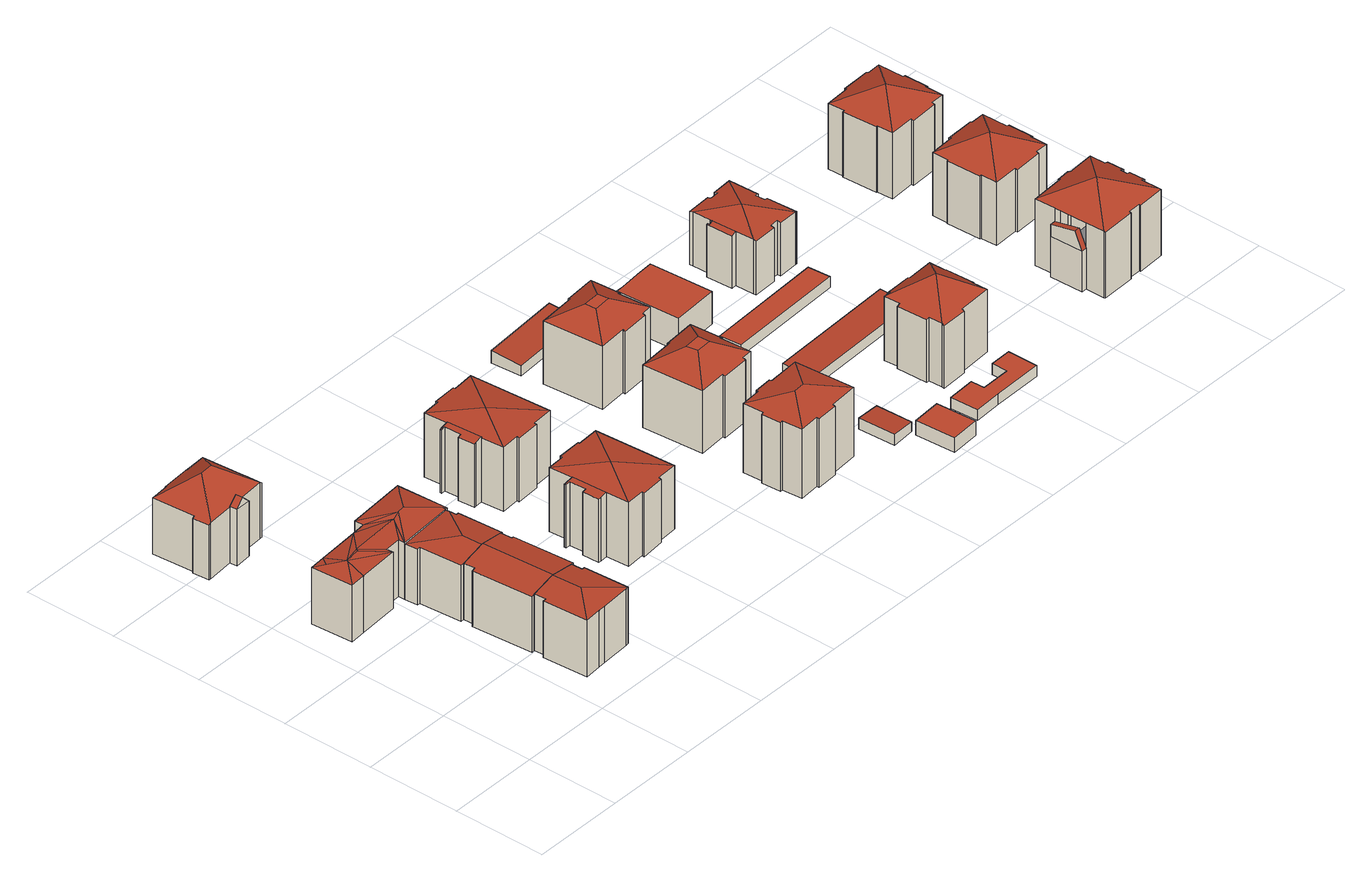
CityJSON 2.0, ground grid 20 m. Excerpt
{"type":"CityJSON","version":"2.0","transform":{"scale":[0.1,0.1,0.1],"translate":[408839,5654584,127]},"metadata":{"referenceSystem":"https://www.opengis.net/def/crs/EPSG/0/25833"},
"CityObjects":{
"building1":{"type":"Building","attributes":{"Dachtyp_tdc":"tdcFreeFormRoof","Gemeindeschluessel":14612000,"Dachneigung":10.08,"QualitaetDacherkennung":89,"Geometrietyp2DReferenz":"3000","measuredHeight":13.6,"function":"31001_9998","roofType":"5000"},"geometry":[{"type":"Solid","lod":"2","boundaries":[[[[0,1,2,3]],[[1,4,5,2]],[[4,6,7,5]],[[6,8,9,7]],[[8,10,11,9]],[[10,12,13,11]],[[12,14,15,13]],[[14,16,17,15]],[[16,18,19,17]],[[18,20,21,19]],[[20,0,3,21]],[[14,12,22,20,18,16]],[[12,10,8,6,23,22]],[[1,0,20,22,23,4]],[[6,4,23]],[[3,2,5,7,9,11,13,15,17,19,21]]]],"semantics":{"surfaces":[{"type":"WallSurface"},{"type":"RoofSurface"},{"type":"GroundSurface"}],"values":[[0,0,0,0,0,0,0,0,0,0,0,1,1,1,0,2]]}}]},
"building2":{"type":"Building","attributes":{"Dachtyp_tdc":"tdcFreeFormRoof","Gemeindeschluessel":14612000,"Dachneigung":10.41,"QualitaetDacherkennung":72,"Geometrietyp2DReferenz":"3000","measuredHeight":13.6,"function":"31001_9998","roofType":"5000"},"geometry":[{"type":"Solid","lod":"2","boundaries":[[[[24,25,26,27]],[[25,28,29,26]],[[28,30,31,29]],[[30,32,33,31]],[[32,34,35,33]],[[34,36,37,35]],[[36,38,39,37]],[[38,40,41,39]],[[40,42,43,41]],[[42,44,45,43]],[[44,46,47,45]],[[46,48,49,47]],[[48,50,51,49]],[[50,24,27,51]],[[48,52,50]],[[48,53,52]],[[53,54,55]],[[48,54,53]],[[46,54,48]],[[54,46,56]],[[56,46,44]],[[54,56,44,42]],[[54,38,55]],[[54,40,38]],[[40,54,42]],[[53,55,38,36]],[[52,53,36,34]],[[57,50,52]],[[50,57,24]],[[52,32,57]],[[32,52,34]],[[58,59,57,32,30]],[[58,30,28]],[[59,58,28,25]],[[57,59,25,24]],[[27,26,29,31,33,35,37,39,41,43,45,47,49,51]]]],"semantics":{"surfaces":[{"type":"WallSurface"},{"type":"RoofSurface"},{"type":"GroundSurface"}],"values":[[0,0,0,0,0,0,0,0,0,0,0,0,0,0,1,1,1,1,1,1,1,1,1,1,1,1,1,1,1,1,1,1,1,1,1,2]]}}]},
"building3":{"type":"Building","attributes":{"Gemeindeschluessel":14612000,"Geometrietyp2DReferenz":"3000","function":"31001_9998","roofType":"9999"},"children":["building3-1","building3-2"]},
"building3-1":{"type":"BuildingPart","attributes":{"Dachtyp_tdc":"tdcGableRoof","Dachneigung":45.06,"QualitaetDacherkennung":49,"Geometrietyp2DReferenz":"3000","measuredHeight":14.16,"roofType":"3100"},"parents":["building3"],"geometry":[{"type":"MultiSurface","lod":"2","boundaries":[[[60,61,62,63]],[[61,64,65,62]],[[64,66,67,68,65]],[[64,61,69]],[[60,70,66,71]],[[61,60,71,69]],[[66,64,69,71]],[[63,62,65,68]]],"semantics":{"surfaces":[{"type":"WallSurface"},{"type":"RoofSurface"},{"type":"GroundSurface"}],"values":[0,0,0,0,0,1,1,2]}}]},
"building3-2":{"type":"BuildingPart","attributes":{"Dachtyp_tdc":"tdcHipRoof","Dachneigung":36.54,"QualitaetDacherkennung":58,"Geometrietyp2DReferenz":"3000","measuredHeight":17.1,"roofType":"3200"},"parents":["building3"],"geometry":[{"type":"MultiSurface","lod":"2","boundaries":[[[72,73,74,75]],[[73,76,77,74]],[[76,78,79,77]],[[78,80,81,79]],[[80,82,83,81]],[[82,84,85,83]],[[84,86,63,85]],[[86,60,63]],[[67,87,88,68]],[[87,89,90,88]],[[89,91,92,90]],[[91,93,94,92]],[[93,95,96,94]],[[95,97,98,96]],[[97,99,100,98]],[[99,72,75,100]],[[95,93,91,89,87,101]],[[84,82,80,78,76,102]],[[87,67,70,86,84,102,101]],[[76,73,72,99,97,95,101,102]],[[75,74,77,79,81,83,85,63,68,88,90,92,94,96,98,100]]],"semantics":{"surfaces":[{"type":"WallSurface"},{"type":"RoofSurface"},{"type":"GroundSurface"}],"values":[0,0,0,0,0,0,0,0,0,0,0,0,0,0,0,0,1,1,1,1,2]}}]},
"building4":{"type":"Building","attributes":{"Dachtyp_tdc":"tdcFreeFormRoof","Gemeindeschluessel":14612000,"Dachneigung":10.19,"QualitaetDacherkennung":93,"Geometrietyp2DReferenz":"3000","measuredHeight":13.51,"function":"31001_9998","roofType":"5000"},"geometry":[{"type":"Solid","lod":"2","boundaries":[[[[103,104,105,106]],[[104,107,108,105]],[[107,109,110,108]],[[109,111,112,110]],[[111,113,114,112]],[[113,115,116,114]],[[115,6,7,116]],[[6,117,5,7]],[[117,118,119,5]],[[118,103,106,119]],[[118,117,120,121,107,104,103]],[[6,115,113,111,109,121,120]],[[109,107,121]],[[117,6,120]],[[106,105,108,110,112,114,116,7,5,119]]]],"semantics":{"surfaces":[{"type":"WallSurface"},{"type":"RoofSurface"},{"type":"GroundSurface"}],"values":[[0,0,0,0,0,0,0,0,0,0,1,1,0,0,2]]}}]},
"building5":{"type":"Building","attributes":{"Dachtyp_tdc":"tdcFreeFormRoof","Gemeindeschluessel":14612000,"Dachneigung":10.18,"QualitaetDacherkennung":82,"Geometrietyp2DReferenz":"3000","measuredHeight":13.48,"function":"31001_9998","roofType":"5000"},"geometry":[{"type":"Solid","lod":"2","boundaries":[[[[122,123,31,33]],[[123,124,125,31]],[[124,126,127,125]],[[126,128,129,127]],[[128,130,110,129]],[[130,107,108,110]],[[107,131,132,108]],[[131,133,134,132]],[[133,135,136,134]],[[135,122,33,136]],[[137,138,123,122]],[[122,135,133,131,107,139,137]],[[130,128,126,124,138,137,139]],[[124,123,138]],[[107,130,139]],[[33,31,125,127,129,110,108,132,134,136]]]],"semantics":{"surfaces":[{"type":"WallSurface"},{"type":"RoofSurface"},{"type":"GroundSurface"}],"values":[[0,0,0,0,0,0,0,0,0,0,1,1,1,0,0,2]]}}]},
"building6":{"type":"Building","attributes":{"Gemeindeschluessel":14612000,"Geometrietyp2DReferenz":"3000","function":"31001_9998","roofType":"9999"},"children":["building6-1","building6-2"]},
"building6-1":{"type":"BuildingPart","attributes":{"Dachtyp_tdc":"tdcPolyFlatRoof","Dachneigung":9.47,"QualitaetDacherkennung":43,"Geometrietyp2DReferenz":"3000","measuredHeight":14.37,"roofType":"2100"},"parents":["building6"],"geometry":[{"type":"MultiSurface","lod":"2","boundaries":[[[140,141,142,143,144]],[[141,145,146,142]],[[145,147,148,146]],[[147,149,150,148]],[[149,151,152,150]],[[151,153,154,152]],[[153,155,156,154]],[[155,157,158,156]],[[157,159,160,161,158]],[[159,157,155,153,151,149,147,145,141,140]],[[143,142,146,148,150,152,154,156,158,161]]],"semantics":{"surfaces":[{"type":"WallSurface"},{"type":"RoofSurface"},{"type":"GroundSurface"}],"values":[0,0,0,0,0,0,0,0,0,1,2]}}]},
"building6-2":{"type":"BuildingPart","attributes":{"Dachtyp_tdc":"tdcTentRoof","Dachneigung":10.86,"QualitaetDacherkennung":70,"Geometrietyp2DReferenz":"3000","measuredHeight":15.44,"roofType":"3500"},"parents":["building6"],"geometry":[{"type":"MultiSurface","lod":"2","boundaries":[[[162,163,164,165]],[[163,166,167,164]],[[166,168,169,167]],[[168,170,171,169]],[[170,172,173,171]],[[172,174,175,173]],[[174,176,177,175]],[[176,178,179,177]],[[178,180,181,179]],[[180,144,143,181]],[[160,182,183,161]],[[182,184,185,183]],[[184,186,187,185]],[[186,162,165,187]],[[168,166,188]],[[178,176,174,172,170,168,188]],[[182,160,144,180,178,188]],[[166,163,162,186,184,182,188]],[[165,164,167,169,171,173,175,177,179,181,143,161,183,185,187]]],"semantics":{"surfaces":[{"type":"WallSurface"},{"type":"RoofSurface"},{"type":"GroundSurface"}],"values":[0,0,0,0,0,0,0,0,0,0,0,0,0,0,1,1,1,1,2]}}]},
"building7":{"type":"Building","attributes":{"Gemeindeschluessel":14612000,"Geometrietyp2DReferenz":"3000","function":"31001_9998","roofType":"9999"},"children":["building7-1","building7-2"]},
"building7-1":{"type":"BuildingPart","attributes":{"Dachtyp_tdc":"tdcPolyFlatRoof","Dachneigung":9.52,"QualitaetDacherkennung":40,"Geometrietyp2DReferenz":"3000","measuredHeight":14.39,"roofType":"2100"},"parents":["building7"],"geometry":[{"type":"MultiSurface","lod":"2","boundaries":[[[189,190,191,192]],[[190,193,194,191]],[[193,195,196,194]],[[195,197,198,196]],[[197,199,200,198]],[[199,201,202,200]],[[201,203,204,202]],[[203,205,206,204]],[[205,207,208,209,206]],[[210,189,192,211,212]],[[210,207,205,203,201,199,197,195,193,190,189]],[[192,191,194,196,198,200,202,204,206,209,211]]],"semantics":{"surfaces":[{"type":"WallSurface"},{"type":"RoofSurface"},{"type":"GroundSurface"}],"values":[0,0,0,0,0,0,0,0,0,0,1,2]}}]},
"building7-2":{"type":"BuildingPart","attributes":{"Dachtyp_tdc":"tdcTentRoof","Dachneigung":10.71,"QualitaetDacherkennung":72,"Geometrietyp2DReferenz":"3000","measuredHeight":15.47,"roofType":"3500"},"parents":["building7"],"geometry":[{"type":"MultiSurface","lod":"2","boundaries":[[[213,214,215,216]],[[214,217,218,215]],[[217,219,220,218]],[[219,221,222,220]],[[221,223,224,222]],[[223,225,226,224]],[[225,227,228,226]],[[227,229,230,228]],[[229,231,192,230]],[[231,212,211,192]],[[208,232,233,209]],[[232,234,235,233]],[[234,236,237,235]],[[236,213,216,237]],[[219,217,238]],[[229,227,225,223,221,219,238]],[[232,208,212,231,229,238]],[[217,214,213,236,234,232,238]],[[216,215,218,220,222,224,226,228,230,192,211,209,233,235,237]]],"semantics":{"surfaces":[{"type":"WallSurface"},{"type":"RoofSurface"},{"type":"GroundSurface"}],"values":[0,0,0,0,0,0,0,0,0,0,0,0,0,0,1,1,1,1,2]}}]},
"building8":{"type":"Building","attributes":{"Dachtyp_tdc":"tdcHipRoof","Gemeindeschluessel":14612000,"Dachneigung":14.87,"QualitaetDacherkennung":75,"Geometrietyp2DReferenz":"3000","measuredHeight":17.03,"function":"31001_9998","roofType":"3200"},"geometry":[{"type":"Solid","lod":"2","boundaries":[[[[239,240,241,242]],[[240,243,244,241]],[[243,245,246,244]],[[245,247,248,246]],[[247,249,250,248]],[[249,251,252,250]],[[251,253,254,252]],[[253,255,256,254]],[[255,257,258,256]],[[257,259,260,258]],[[259,261,262,260]],[[261,263,264,262]],[[263,265,266,264]],[[265,267,268,266]],[[267,269,270,268]],[[269,239,242,270]],[[265,263,271]],[[253,251,249,247,245,243,272]],[[263,261,259,257,255,253,272,271]],[[243,240,239,269,267,265,271,272]],[[242,241,244,246,248,250,252,254,256,258,260,262,264,266,268,270]]]],"semantics":{"surfaces":[{"type":"WallSurface"},{"type":"RoofSurface"},{"type":"GroundSurface"}],"values":[[0,0,0,0,0,0,0,0,0,0,0,0,0,0,0,0,1,1,1,1,2]]}}]},
"building9":{"type":"Building","attributes":{"Dachtyp_tdc":"tdcCutTentRoof","Gemeindeschluessel":14612000,"Dachneigung":29.99,"QualitaetDacherkennung":51,"Geometrietyp2DReferenz":"3000","measuredHeight":17.02,"function":"31001_9998","roofType":"9999"},"geometry":[{"type":"Solid","lod":"2","boundaries":[[[[273,274,275,276]],[[274,277,278,275]],[[277,279,280,278]],[[279,281,282,280]],[[281,283,284,282]],[[283,285,286,284]],[[285,287,288,286]],[[287,289,290,288]],[[289,291,292,290]],[[291,293,294,292]],[[293,295,296,294]],[[295,297,298,296]],[[297,273,276,298]],[[277,274,273,297,299,300]],[[285,283,281,279,277,300,301]],[[295,293,291,289,287,285,301,302]],[[297,295,302,299]],[[302,301,300,299]],[[276,275,278,280,282,284,286,288,290,292,294,296,298]]]],"semantics":{"surfaces":[{"type":"WallSurface"},{"type":"RoofSurface"},{"type":"GroundSurface"}],"values":[[0,0,0,0,0,0,0,0,0,0,0,0,0,1,1,1,1,1,2]]}}]},
"building10":{"type":"Building","attributes":{"Dachtyp_tdc":"tdcCutTentRoof","Gemeindeschluessel":14612000,"Dachneigung":28.59,"QualitaetDacherkennung":53,"Geometrietyp2DReferenz":"3000","measuredHeight":16.78,"function":"31001_9998","roofType":"9999"},"geometry":[{"type":"Solid","lod":"2","boundaries":[[[[303,304,305,306]],[[304,307,308,305]],[[307,309,310,308]],[[309,311,312,310]],[[311,313,314,312]],[[313,315,316,314]],[[315,317,318,316]],[[317,319,320,318]],[[319,321,322,320]],[[321,323,324,322]],[[323,325,326,324]],[[325,327,328,326]],[[327,303,306,328]],[[307,304,303,327,329,330]],[[315,313,311,309,307,330,331]],[[325,323,321,319,317,315,331,332]],[[327,325,332,329]],[[332,331,330,329]],[[306,305,308,310,312,314,316,318,320,322,324,326,328]]]],"semantics":{"surfaces":[{"type":"WallSurface"},{"type":"RoofSurface"},{"type":"GroundSurface"}],"values":[[0,0,0,0,0,0,0,0,0,0,0,0,0,1,1,1,1,1,2]]}}]},
"building11":{"type":"Building","attributes":{"Dachtyp_tdc":"tdcPolyFlatRoof","Gemeindeschluessel":14612000,"Dachneigung":2.79,"QualitaetDacherkennung":58,"Geometrietyp2DReferenz":"3000","measuredHeight":2.68,"function":"31001_2463","roofType":"2100"},"geometry":[{"type":"Solid","lod":"2","boundaries":[[[[333,334,335,336]],[[334,337,338,335]],[[337,339,340,338]],[[339,333,336,340]],[[339,337,334,333]],[[336,335,338,340]]]],"semantics":{"surfaces":[{"type":"WallSurface"},{"type":"RoofSurface"},{"type":"GroundSurface"}],"values":[[0,0,0,0,1,2]]}}]},
"building12":{"type":"Building","attributes":{"Dachtyp_tdc":"tdcPolyFlatRoof","Gemeindeschluessel":14612000,"Dachneigung":3.57,"QualitaetDacherkennung":79,"Geometrietyp2DReferenz":"3000","measuredHeight":2.56,"function":"31001_9998","roofType":"2100"},"geometry":[{"type":"Solid","lod":"2","boundaries":[[[[341,342,343,344]],[[342,345,346,343]],[[345,347,348,346]],[[347,341,344,348]],[[347,345,342,341]],[[344,343,346,348]]]],"semantics":{"surfaces":[{"type":"WallSurface"},{"type":"RoofSurface"},{"type":"GroundSurface"}],"values":[[0,0,0,0,1,2]]}}]},
"building13":{"type":"Building","attributes":{"Dachtyp_tdc":"tdcPolyFlatRoof","Gemeindeschluessel":14612000,"Dachneigung":3.86,"QualitaetDacherkennung":77,"Geometrietyp2DReferenz":"3000","measuredHeight":3.12,"function":"31001_9998","roofType":"2100"},"geometry":[{"type":"Solid","lod":"2","boundaries":[[[[349,350,351,352]],[[350,353,354,351]],[[353,355,356,354]],[[355,357,358,356]],[[357,349,352,358]],[[357,355,353,350,349]],[[352,351,354,356,358]]]],"semantics":{"surfaces":[{"type":"WallSurface"},{"type":"RoofSurface"},{"type":"GroundSurface"}],"values":[[0,0,0,0,0,1,2]]}}]},
"building14":{"type":"Building","attributes":{"Dachtyp_tdc":"tdcPolyFlatRoof","Gemeindeschluessel":14612000,"Dachneigung":0,"QualitaetDacherkennung":93,"Geometrietyp2DReferenz":"3000","measuredHeight":3.18,"function":"31001_9998","roofType":"1000"},"geometry":[{"type":"Solid","lod":"2","boundaries":[[[[359,360,361,362]],[[360,363,364,361]],[[363,365,366,364]],[[365,359,362,366]],[[365,363,360,359]],[[362,361,364,366]]]],"semantics":{"surfaces":[{"type":"WallSurface"},{"type":"RoofSurface"},{"type":"GroundSurface"}],"values":[[0,0,0,0,1,2]]}}]},
"building15":{"type":"Building","attributes":{"Dachtyp_tdc":"tdcPolyFlatRoof","Gemeindeschluessel":14612000,"Dachneigung":0,"QualitaetDacherkennung":74,"Geometrietyp2DReferenz":"3000","measuredHeight":7.35,"function":"31001_9998","roofType":"1000"},"geometry":[{"type":"Solid","lod":"2","boundaries":[[[[367,368,369,370]],[[368,371,372,369]],[[371,373,374,372]],[[373,375,376,374]],[[375,377,378,376]],[[377,367,370,378]],[[377,375,373,371,368,367]],[[370,369,372,374,376,378]]]],"semantics":{"surfaces":[{"type":"WallSurface"},{"type":"RoofSurface"},{"type":"GroundSurface"}],"values":[[0,0,0,0,0,0,1,2]]}}]},
"building16":{"type":"Building","attributes":{"Dachtyp_tdc":"tdcPolyFlatRoof","Gemeindeschluessel":14612000,"Dachneigung":0,"QualitaetDacherkennung":36,"Geometrietyp2DReferenz":"3000","measuredHeight":2.45,"function":"31001_9998","roofType":"1000"},"geometry":[{"type":"Solid","lod":"2","boundaries":[[[[379,380,381,382]],[[380,383,384,381]],[[383,385,386,384]],[[385,387,388,386]],[[387,389,390,388]],[[389,391,392,390]],[[391,393,394,392]],[[393,395,396,394]],[[395,379,382,396]],[[395,393,391,389,387,385,383,380,379]],[[382,381,384,386,388,390,392,394,396]]]],"semantics":{"surfaces":[{"type":"WallSurface"},{"type":"RoofSurface"},{"type":"GroundSurface"}],"values":[[0,0,0,0,0,0,0,0,0,1,2]]}}]},
"building17":{"type":"Building","attributes":{"Dachtyp_tdc":"tdcPolyFlatRoof","Gemeindeschluessel":14612000,"Dachneigung":2.87,"QualitaetDacherkennung":84,"Geometrietyp2DReferenz":"3000","measuredHeight":2.61,"function":"31001_2463","roofType":"2100"},"geometry":[{"type":"Solid","lod":"2","boundaries":[[[[397,398,399,400]],[[398,401,402,399]],[[401,403,404,402]],[[403,405,406,404]],[[405,397,400,406]],[[405,403,401,398,397]],[[400,399,402,404,406]]]],"semantics":{"surfaces":[{"type":"WallSurface"},{"type":"RoofSurface"},{"type":"GroundSurface"}],"values":[[0,0,0,0,0,1,2]]}}]},
"building18":{"type":"Building","attributes":{"Dachtyp_tdc":"tdcPolyFlatRoof","Gemeindeschluessel":14612000,"Dachneigung":2.69,"QualitaetDacherkennung":66,"Geometrietyp2DReferenz":"3000","measuredHeight":2.36,"function":"31001_2463","roofType":"2100"},"geometry":[{"type":"Solid","lod":"2","boundaries":[[[[407,408,409,410]],[[408,411,412,409]],[[411,413,414,412]],[[413,407,410,414]],[[413,411,408,407]],[[410,409,412,414]]]],"semantics":{"surfaces":[{"type":"WallSurface"},{"type":"RoofSurface"},{"type":"GroundSurface"}],"values":[[0,0,0,0,1,2]]}}]},
"building19":{"type":"Building","attributes":{"Dachtyp_tdc":"tdcTentRoof","Gemeindeschluessel":14612000,"Dachneigung":34.32,"QualitaetDacherkennung":60,"Geometrietyp2DReferenz":"3000","measuredHeight":18.37,"function":"31001_9998","roofType":"3500"},"geometry":[{"type":"Solid","lod":"2","boundaries":[[[[415,416,417,418]],[[416,419,420,417]],[[419,421,422,420]],[[421,423,424,422]],[[423,425,426,424]],[[425,427,428,426]],[[427,429,430,428]],[[429,431,432,430]],[[431,433,434,432]],[[433,435,436,434]],[[435,437,438,436]],[[437,439,440,438]],[[439,441,442,440]],[[441,443,444,442]],[[443,445,446,444]],[[445,447,448,446]],[[447,449,450,448]],[[449,451,452,450]],[[451,415,418,452]],[[429,427,425,423,421,419,453]],[[437,435,433,431,429,453]],[[447,445,443,441,439,437,453]],[[419,416,415,451,449,447,453]],[[418,417,420,422,424,426,428,430,432,434,436,438,440,442,444,446,448,450,452]]]],"semantics":{"surfaces":[{"type":"WallSurface"},{"type":"RoofSurface"},{"type":"GroundSurface"}],"values":[[0,0,0,0,0,0,0,0,0,0,0,0,0,0,0,0,0,0,0,1,1,1,1,2]]}}]},
"building20":{"type":"Building","attributes":{"Gemeindeschluessel":14612000,"Geometrietyp2DReferenz":"3000","function":"31001_9998","roofType":"9999"},"children":["building20-1","building20-2"]},
"building20-1":{"type":"BuildingPart","attributes":{"Dachtyp_tdc":"tdcPolyFlatRoof","Dachneigung":21.5,"QualitaetDacherkennung":64,"Geometrietyp2DReferenz":"3000","measuredHeight":12.06,"roofType":"2100"},"parents":["building20"],"geometry":[{"type":"MultiSurface","lod":"2","boundaries":[[[454,455,456,457]],[[454,458,459,455]],[[458,460,461,459]],[[460,462,463,461]],[[462,464,465,463]],[[464,466,467,465]],[[464,462,460,458,454,457,466]],[[456,455,459,461,463,465,467]]],"semantics":{"surfaces":[{"type":"WallSurface"},{"type":"RoofSurface"},{"type":"GroundSurface"}],"values":[0,0,0,0,0,0,1,2]}}]},
"building20-2":{"type":"BuildingPart","attributes":{"Dachtyp_tdc":"tdcTentRoof","Dachneigung":17.36,"QualitaetDacherkennung":91,"Geometrietyp2DReferenz":"3000","measuredHeight":13.68,"roofType":"3500"},"parents":["building20"],"geometry":[{"type":"MultiSurface","lod":"2","boundaries":[[[468,469,470,471]],[[469,472,473,470]],[[472,474,475,473]],[[474,457,456,475]],[[466,476,477,467]],[[476,478,479,477]],[[478,480,481,479]],[[480,482,483,481]],[[482,484,485,483]],[[484,486,487,485]],[[486,488,489,487]],[[488,490,491,489]],[[490,492,493,491]],[[492,494,495,493]],[[494,496,497,495]],[[496,498,499,497]],[[498,500,501,499]],[[500,502,503,501]],[[502,504,505,503]],[[504,506,507,505]],[[506,468,471,507]],[[476,466,457,474,508]],[[488,486,484,482,480,478,476,508]],[[502,500,498,496,494,492,490,488,508]],[[474,472,469,468,506,504,502,508]],[[471,470,473,475,456,467,477,479,481,483,485,487,489,491,493,495,497,499,501,503,505,507]]],"semantics":{"surfaces":[{"type":"WallSurface"},{"type":"RoofSurface"},{"type":"GroundSurface"}],"values":[0,0,0,0,0,0,0,0,0,0,0,0,0,0,0,0,0,0,0,0,0,1,1,1,1,2]}}]},
"building21":{"type":"Building","attributes":{"Gemeindeschluessel":14612000,"Geometrietyp2DReferenz":"3000","function":"31001_9998","roofType":"9999"},"children":["building21-1","building21-2"]},
"building21-1":{"type":"BuildingPart","attributes":{"Dachtyp_tdc":"tdcGableRoof","Dachneigung":12.27,"QualitaetDacherkennung":18,"Geometrietyp2DReferenz":"3000","measuredHeight":12.85,"roofType":"3100"},"parents":["building21"],"geometry":[{"type":"MultiSurface","lod":"2","boundaries":[[[509,510,511,512]],[[510,513,514,511]],[[513,515,516,514]],[[517,518,519,520]],[[509,519,518,510]],[[513,517,520,515]],[[510,518,517,513]],[[516,512,511,514]]],"semantics":{"surfaces":[{"type":"WallSurface"},{"type":"RoofSurface"},{"type":"GroundSurface"}],"values":[0,0,0,1,1,0,0,2]}}]},
"building21-2":{"type":"BuildingPart","attributes":{"Dachtyp_tdc":"tdcTentRoof","Dachneigung":24.98,"QualitaetDacherkennung":68,"Geometrietyp2DReferenz":"3000","measuredHeight":18.6,"roofType":"3500"},"parents":["building21"],"geometry":[{"type":"MultiSurface","lod":"2","boundaries":[[[521,522,523,524]],[[522,525,526,523]],[[525,527,528,526]],[[527,529,530,528]],[[529,531,532,530]],[[531,533,534,532]],[[533,535,536,534]],[[535,537,538,536]],[[537,539,540,538]],[[539,541,542,540]],[[541,543,544,542]],[[543,545,546,544]],[[545,547,548,546]],[[547,549,550,548]],[[549,551,552,550]],[[551,553,554,552]],[[553,555,556,554]],[[555,557,558,556]],[[557,559,512,558]],[[559,509,512]],[[560,516,515,520]],[[560,561,562,516]],[[561,563,564,562]],[[563,565,566,564]],[[565,521,524,566]],[[543,541,539,537,535,533,531,529,527,525,567]],[[557,555,553,551,549,547,545,543,567]],[[561,560,559,557,567]],[[525,522,521,565,563,561,567]],[[524,523,526,528,530,532,534,536,538,540,542,544,546,548,550,552,554,556,558,512,516,562,564,566]]],"semantics":{"surfaces":[{"type":"WallSurface"},{"type":"RoofSurface"},{"type":"GroundSurface"}],"values":[0,0,0,0,0,0,0,0,0,0,0,0,0,0,0,0,0,0,0,0,0,0,0,0,0,1,1,1,1,2]}}]},
"building22":{"type":"Building","attributes":{"Dachtyp_tdc":"tdcTentRoof","Gemeindeschluessel":14612000,"Dachneigung":26.19,"QualitaetDacherkennung":81,"Geometrietyp2DReferenz":"3000","measuredHeight":17.55,"function":"31001_9998","roofType":"3500"},"geometry":[{"type":"Solid","lod":"2","boundaries":[[[[568,569,570,571]],[[569,572,573,570]],[[572,574,575,573]],[[574,576,577,575]],[[576,578,579,577]],[[578,580,581,579]],[[580,582,583,581]],[[582,584,585,583]],[[584,586,587,585]],[[586,588,589,587]],[[588,590,591,589]],[[590,592,593,591]],[[592,594,595,593]],[[594,596,597,595]],[[596,598,599,597]],[[598,600,601,599]],[[600,602,603,601]],[[602,604,605,603]],[[604,606,607,605]],[[606,568,571,607]],[[582,580,578,576,574,572,608]],[[592,590,588,586,584,582,608]],[[602,600,598,596,594,592,608]],[[572,569,568,606,604,602,608]],[[571,570,573,575,577,579,581,583,585,587,589,591,593,595,597,599,601,603,605,607]]]],"semantics":{"surfaces":[{"type":"WallSurface"},{"type":"RoofSurface"},{"type":"GroundSurface"}],"values":[[0,0,0,0,0,0,0,0,0,0,0,0,0,0,0,0,0,0,0,0,1,1,1,1,2]]}}]},
"building23":{"type":"Building","attributes":{"Dachtyp_tdc":"tdcTentRoof","Gemeindeschluessel":14612000,"Dachneigung":24.03,"QualitaetDacherkennung":59,"Geometrietyp2DReferenz":"3000","measuredHeight":17.83,"function":"31001_9998","roofType":"3500"},"geometry":[{"type":"Solid","lod":"2","boundaries":[[[[609,610,611,612]],[[610,613,614,611]],[[613,615,616,614]],[[615,617,618,616]],[[617,619,620,618]],[[619,621,622,620]],[[621,623,624,622]],[[623,625,626,624]],[[625,627,628,626]],[[627,629,630,628]],[[629,631,632,630]],[[631,633,634,632]],[[633,635,636,634]],[[635,637,638,636]],[[637,639,640,638]],[[639,641,642,640]],[[641,643,644,642]],[[643,645,646,644]],[[645,647,648,646]],[[647,609,612,648]],[[623,621,619,617,615,613,649]],[[633,631,629,627,625,623,649]],[[643,641,639,637,635,633,649]],[[613,610,609,647,645,643,649]],[[612,611,614,616,618,620,622,624,626,628,630,632,634,636,638,640,642,644,646,648]]]],"semantics":{"surfaces":[{"type":"WallSurface"},{"type":"RoofSurface"},{"type":"GroundSurface"}],"values":[[0,0,0,0,0,0,0,0,0,0,0,0,0,0,0,0,0,0,0,0,1,1,1,1,2]]}}]}
},
"vertices":[
[215,150,160],[222,150,161],[222,150,35],[215,150,35],[220,175,161],[220,175,35],[330,182,161],[330,182,35],[331,158,161],[331,158,35],[338,159,160],[338,159,35],[344,62,160],[344,62,35],[338,61,160],[338,61,35],[274,57,160],[274,57,35],[258,56,160],[258,56,35],[222,53,160],[222,53,35],[278,115,171],[274,178,171],
[179,559,160],[308,569,160],[308,569,35],[179,559,35],[315,459,160],[315,459,35],[309,458,160],[309,458,35],[187,449,160],[187,449,35],[186,463,160],[186,463,35],[152,461,160],[152,461,35],[153,447,160],[153,447,35],[65,441,160],[65,441,35],[30,438,160],[30,438,35],[24,528,160],[24,528,35],[59,531,160],[59,531,35],[150,537,160],[150,537,35],[180,540,160],[180,540,35],[221,504,167],[111,496,167],[72,486,169],[105,489,169],[44,511,164],[238,508,171],[309,464,162],[256,510,171],
[108,761,153],[109,746,153],[109,746,31],[108,761,31],[73,743,157],[73,743,31],[71,759,157],[71,759,155],[71,759,31],[90,745,173],[89,760,155],[89,760,173],
[108,893,151],[109,889,155],[109,889,31],[108,893,31],[153,892,154],[153,892,31],[159,802,155],[159,802,31],[163,802,152],[163,802,31],[166,765,152],[166,765,31],[162,765,155],[162,765,31],[108,761,155],[13,754,155],[13,754,31],[9,754,152],[9,754,31],[7,790,152],[7,790,31],[10,790,155],[10,790,31],[3,881,155],[3,881,31],[47,885,154],[47,885,31],[47,889,151],[47,889,31],[69,822,202],[96,823,202],
[203,305,159],[211,306,160],[211,306,35],[203,305,35],[209,330,160],[209,330,35],[319,338,161],[319,338,35],[321,313,161],[321,313,35],[326,314,160],[326,314,35],[336,183,160],[336,183,35],[220,175,160],[213,174,159],[213,174,35],[276,178,170],[265,334,170],
[187,449,158],[309,458,159],[311,434,160],[311,434,35],[317,435,159],[317,435,35],[324,338,159],[324,338,35],[319,338,160],[202,330,159],[202,330,35],[195,421,159],[195,421,35],[189,421,158],[189,421,35],[259,377,170],[310,451,160],[262,334,170],
[534,275,159],[519,274,157],[519,274,16],[534,275,16],[534,275,158],[513,274,156],[513,274,16],[511,310,156],[511,310,16],[520,310,157],[520,310,16],[518,346,157],[518,346,16],[508,346,156],[508,346,16],[508,350,156],[508,350,16],[512,350,156],[512,350,16],[529,350,159],[529,350,158],[529,350,16],
[617,411,156],[617,407,157],[617,407,16],[617,411,16],[664,410,156],[664,410,16],[676,236,156],[676,236,16],[630,233,157],[630,233,16],[630,228,156],[630,228,16],[578,223,157],[578,223,16],[578,228,157],[578,228,16],[538,226,158],[538,226,16],[535,275,158],[535,275,16],[525,400,158],[525,400,16],[565,403,157],[565,403,16],[565,408,157],[565,408,16],[598,318,170],
[514,549,160],[498,548,157],[498,548,16],[514,549,16],[494,547,156],[494,547,16],[491,583,156],[491,583,16],[499,584,157],[499,584,16],[497,620,158],[497,620,16],[488,619,156],[488,619,16],[488,623,156],[488,623,16],[493,623,157],[493,623,16],[509,624,160],[509,624,158],[509,624,16],[515,549,160],[515,549,16],[515,549,158],
[597,685,156],[597,680,157],[597,680,16],[597,685,16],[644,684,157],[644,684,16],[657,510,156],[657,510,16],[610,506,157],[610,506,16],[610,501,156],[610,501,16],[558,498,157],[558,498,16],[558,503,158],[558,503,16],[518,500,158],[518,500,16],[514,549,158],[505,674,158],[505,674,16],[545,677,158],[545,677,16],[545,682,157],[545,682,16],[576,591,170],
[939,122,165],[938,127,166],[938,127,13],[939,122,13],[894,124,166],[894,124,13],[891,168,166],[891,168,13],[886,167,165],[886,167,13],[883,209,165],[883,209,13],[888,210,166],[888,210,13],[885,254,166],[885,254,13],[930,257,166],[930,257,13],[930,262,165],[930,262,13],[970,265,165],[970,265,13],[970,259,166],[970,259,13],[1039,264,166],[1039,264,13],[1049,135,166],[1049,135,13],[986,130,166],[986,130,13],[986,125,165],[986,125,13],[980,195,184],[955,193,184],
[949,480,154],[949,485,151],[949,485,15],[949,480,15],[1018,490,151],[1018,490,15],[1019,490,151],[1019,490,15],[1024,421,151],[1024,421,15],[1019,421,154],[1019,421,15],[1024,354,154],[1024,354,15],[1001,352,154],[1001,352,15],[1001,347,151],[1001,347,15],[940,343,151],[940,343,15],[940,348,154],[940,348,15],[879,343,154],[879,343,15],[869,474,154],[869,474,15],[930,425,184],[966,428,184],[967,402,185],[933,400,185],
[934,699,154],[934,704,152],[934,704,15],[934,699,15],[1002,709,152],[1002,709,15],[1003,709,151],[1003,709,15],[1008,645,151],[1008,645,15],[1001,644,155],[1001,644,15],[1007,574,155],[1007,574,15],[985,572,155],[985,572,15],[985,567,152],[985,567,15],[925,563,152],[925,563,15],[925,568,155],[925,568,15],[863,563,155],[863,563,15],[853,693,154],[853,693,15],[910,644,183],[948,647,183],[950,623,183],[912,620,183],
[849,741,34],[845,807,38],[845,807,11],[849,741,11],[1019,820,38],[1019,820,11],[1024,753,34],[1024,753,11],
[1113,178,41],[1164,180,38],[1164,180,16],[1113,178,16],[1168,102,38],[1168,102,16],[1117,98,41],[1117,98,16],
[1155,369,43],[1157,325,46],[1157,325,15],[1155,369,15],[1158,314,47],[1158,314,15],[1062,309,47],[1062,309,15],[1059,363,43],[1059,363,15],
[1240,13,42],[1177,9,42],[1177,9,10],[1240,13,10],[1171,95,42],[1171,95,10],[1234,99,42],[1234,99,10],
[1075,710,86],[1093,711,86],[1093,711,13],[1075,710,13],[1136,715,86],[1136,715,13],[1175,717,86],[1175,717,13],[1184,581,86],[1184,581,13],[1084,574,86],[1084,574,13],
[1443,44,34],[1335,42,34],[1335,42,10],[1443,44,10],[1275,39,34],[1275,39,10],[1272,99,34],[1272,99,10],[1332,102,34],[1332,102,10],[1333,73,34],[1333,73,10],[1396,74,34],[1396,74,10],[1396,108,34],[1396,108,10],[1442,109,34],[1442,109,10],
[1157,325,32],[1155,369,34],[1155,369,9],[1157,325,9],[1154,391,35],[1154,391,9],[1435,402,35],[1435,402,9],[1438,336,32],[1438,336,9],
[1404,544,32],[1406,494,34],[1406,494,10],[1404,544,10],[1149,483,34],[1149,483,10],[1147,532,32],[1147,532,10],
[1380,291,145],[1380,285,149],[1380,285,9],[1380,291,9],[1436,288,148],[1436,288,9],[1438,255,148],[1438,255,9],[1443,255,144],[1443,255,9],[1446,193,144],[1446,193,9],[1440,192,148],[1440,192,9],[1442,158,148],[1442,158,9],[1368,154,149],[1368,154,9],[1368,149,146],[1368,149,9],[1311,147,147],[1311,147,9],[1311,152,150],[1311,152,9],[1310,182,150],[1310,182,9],[1304,182,147],[1304,182,9],[1301,248,147],[1301,248,9],[1307,248,150],[1307,248,9],[1305,282,150],[1305,282,9],[1322,283,150],[1322,283,9],[1321,289,146],[1321,289,9],[1374,220,192],
[1295,628,122],[1295,628,6],[1306,629,6],[1306,629,126],[1292,685,122],[1292,685,6],[1295,685,123],[1295,685,6],[1296,681,123],[1296,681,6],[1303,682,126],[1303,682,6],[1303,686,126],[1303,686,6],
[1360,592,126],[1360,585,124],[1360,585,6],[1360,592,6],[1308,583,125],[1308,583,6],[1308,589,126],[1308,589,6],[1301,724,126],[1301,724,6],[1300,732,124],[1300,732,6],[1352,734,124],[1352,734,6],[1353,727,126],[1353,727,6],[1372,728,126],[1372,728,6],[1371,735,124],[1371,735,6],[1413,737,124],[1413,737,6],[1416,738,123],[1416,738,6],[1419,673,123],[1419,673,6],[1411,673,125],[1411,673,6],[1412,652,125],[1412,652,6],[1420,653,123],[1420,653,6],[1424,588,123],[1424,588,6],[1422,588,123],[1422,588,6],[1379,586,124],[1379,586,6],[1378,594,126],[1378,594,6],[1357,660,143],
[1703,150,94],[1692,150,94],[1692,150,4],[1703,150,4],[1689,221,94],[1689,221,4],[1700,221,94],[1700,221,4],[1689,221,121],[1691,165,133],[1702,165,133],[1700,221,121],
[1799,274,150],[1800,269,152],[1800,269,4],[1799,274,4],[1858,272,152],[1858,272,4],[1859,239,152],[1859,239,4],[1868,240,148],[1868,240,4],[1870,204,148],[1870,204,4],[1861,204,152],[1861,204,4],[1861,189,152],[1861,189,4],[1870,190,148],[1870,190,4],[1872,157,148],[1872,157,4],[1863,156,152],[1863,156,4],[1864,116,152],[1864,116,4],[1865,113,151],[1865,113,4],[1806,110,150],[1806,110,4],[1805,113,152],[1805,113,4],[1778,112,152],[1778,112,4],[1778,109,150],[1778,109,4],[1705,106,150],[1705,106,4],[1704,109,151],[1704,109,4],[1703,150,151],[1700,221,151],[1698,265,151],[1698,265,4],[1771,268,152],[1771,268,4],[1771,273,149],[1771,273,4],[1779,190,190],
[1688,461,146],[1690,462,147],[1690,462,7],[1688,461,7],[1689,496,147],[1689,496,7],[1743,499,147],[1743,499,7],[1743,504,145],[1743,504,7],[1804,506,145],[1804,506,7],[1804,501,147],[1804,501,7],[1833,502,147],[1833,502,7],[1835,447,147],[1835,447,7],[1841,447,145],[1841,447,7],[1843,394,145],[1843,394,7],[1838,394,147],[1838,394,7],[1839,358,147],[1839,358,7],[1811,357,147],[1811,357,7],[1811,352,145],[1811,352,7],[1750,349,145],[1750,349,7],[1749,354,147],[1749,354,7],[1696,352,147],[1696,352,7],[1694,387,147],[1694,387,7],[1691,387,146],[1691,387,7],[1764,427,183],
[1677,695,148],[1680,695,149],[1680,695,3],[1677,695,3],[1678,730,149],[1678,730,3],[1732,733,149],[1732,733,3],[1732,738,147],[1732,738,3],[1793,740,147],[1793,740,3],[1794,735,149],[1794,735,3],[1823,736,149],[1823,736,3],[1825,681,149],[1825,681,3],[1831,681,147],[1831,681,3],[1833,630,147],[1833,630,3],[1828,630,149],[1828,630,3],[1829,592,149],[1829,592,3],[1800,591,149],[1800,591,3],[1800,586,147],[1800,586,3],[1739,583,147],[1739,583,3],[1739,588,149],[1739,588,3],[1685,586,149],[1685,586,3],[1683,620,149],[1683,620,3],[1681,620,148],[1681,620,3],[1754,661,182]
]}
